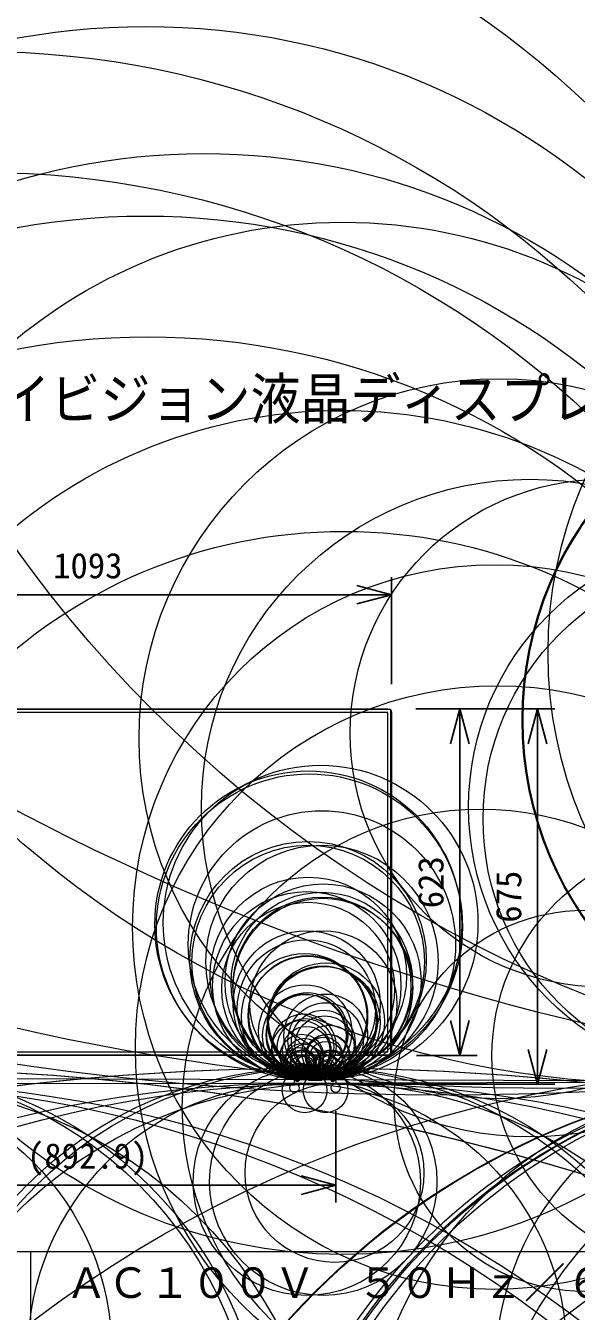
# Model space of a CAD drawing. Units: millimetres, scale not verified. Extents: x -40352 to 40540, y -353 to 80898.
# Drawn here: x -22.9 to 16.8, y -10.8 to 81.7 of the extents above; entities that cross this region are included whole.
import ezdxf
from ezdxf.enums import TextEntityAlignment as Align

# ---------------------------------------------------------------- set-up
doc = ezdxf.new("R2010")
doc.units = ezdxf.units.MM
doc.header["$LTSCALE"] = 0.125
for name, color, linetype in [('0-0_0', 7, 'Continuous'), ('0-1_MOJI1', 7, 'Continuous'), ('0-4_SUNPO', 7, 'Continuous')]:
    doc.layers.add(name, color=color, linetype=linetype)
doc.layers.add('0-2_WAKU', color=1, linetype='Continuous', lineweight=18)
doc.layers.add('0-3_GAIKEI', color=1, linetype='Continuous', lineweight=18)
doc.styles.add('ＭＳ ゴシック', font='')
doc.styles.get('ＭＳ ゴシック').set_extended_font_data('MS Gothic')

# ---------------------------------------------------------------- blocks, each defined once
blk = doc.blocks.new('_Open30')
at = {"layer": '0-0_0'}
blk.add_line((0, 0), (-1, 0), dxfattribs=at)
blk.add_lwpolyline([(-1, 0.26795), (0, 0), (-1, -0.26795)], dxfattribs=at)
blk = doc.blocks.new('D1')
at = {"layer": '0-4_SUNPO'}
for p, q in [((69.7081, 220.0311), (79.7256, 220.0311)), ((78.4756, 217.5311), (78.4756, 195.5311)), ((65.3262, 193.0311), (79.7256, 193.0311))]:
    blk.add_line(p, q, dxfattribs=at)
at = {"layer": '0-4_SUNPO', "xscale": 2.5, "yscale": 2.5}
for p, rotation in [((78.4756, 220.0311), 90), ((78.4756, 193.0311), 270)]:
    blk.add_blockref('_Open30', p, dxfattribs=dict(at, rotation=rotation))
at = {"layer": '0-4_SUNPO', "style": 'ＭＳ ゴシック'}
blk.add_text('675', height=1.833, rotation=90, dxfattribs=at).set_placement((77.8506, 204.6561), align=Align.BOTTOM_LEFT)
blk = doc.blocks.new('D2')
at = {"layer": '0-4_SUNPO'}
for p, q in [((69.7081, 220.0311), (74.1256, 220.0311)), ((72.8756, 217.5311), (72.8756, 197.6111)), ((69.7481, 195.1111), (74.1256, 195.1111))]:
    blk.add_line(p, q, dxfattribs=at)
at = {"layer": '0-4_SUNPO', "xscale": 2.5, "yscale": 2.5}
for p, rotation in [((72.8756, 220.0311), 90), ((72.8756, 195.1111), 270)]:
    blk.add_blockref('_Open30', p, dxfattribs=dict(at, rotation=rotation))
at = {"layer": '0-4_SUNPO', "style": 'ＭＳ ゴシック'}
blk.add_text('623', height=1.833, rotation=90, dxfattribs=at).set_placement((72.2506, 205.6961), align=Align.BOTTOM_LEFT)
blk = doc.blocks.new('D3')
at = {"layer": '0-4_SUNPO'}
for p, q in [((24.2442, 221.7749), (24.2442, 229.5033)), ((67.9642, 221.815), (67.9642, 229.5033)), ((26.7442, 228.2533), (65.4642, 228.2533))]:
    blk.add_line(p, q, dxfattribs=at)
at = {"layer": '0-4_SUNPO', "xscale": 2.5, "yscale": 2.5, "rotation": 180}
blk.add_blockref('_Open30', (24.2442, 228.2533), dxfattribs=at)
at = {"layer": '0-4_SUNPO', "xscale": 2.5, "yscale": 2.5}
blk.add_blockref('_Open30', (67.9642, 228.2533), dxfattribs=at)
at = {"layer": '0-4_SUNPO', "style": 'ＭＳ ゴシック'}
blk.add_text('1093', height=1.833, dxfattribs=at).set_placement((43.6042, 228.8783), align=Align.BOTTOM_LEFT)
blk = doc.blocks.new('D6')
at = {"layer": '0-4_SUNPO'}
for p, q in [((28.2365, 191.095), (28.2365, 184.5334)), ((63.9534, 191.095), (63.9534, 184.5334)), ((30.7365, 185.7834), (61.4534, 185.7834))]:
    blk.add_line(p, q, dxfattribs=at)
at = {"layer": '0-4_SUNPO', "xscale": 2.5, "yscale": 2.5, "rotation": 180}
blk.add_blockref('_Open30', (28.2365, 185.7834), dxfattribs=at)
at = {"layer": '0-4_SUNPO', "xscale": 2.5, "yscale": 2.5}
blk.add_blockref('_Open30', (63.9534, 185.7834), dxfattribs=at)
at = {"layer": '0-4_SUNPO', "style": 'ＭＳ ゴシック'}
blk.add_text('(892.9)', height=1.833, dxfattribs=at).set_placement((41.72, 186.4084), align=Align.BOTTOM_LEFT)

msp = doc.modelspace()

# ---------------------------------------------------------------- linework, layer by layer
at = {"layer": '0-2_WAKU', "color": 4}
for p, q in [((-62.4907, -6.4967), (62.5093, -6.4967)), ((-22.4907, -56.4967), (-22.4907, -6.4967))]:
    msp.add_line(p, q, dxfattribs=at)
at = {"layer": '0-3_GAIKEI', "color": 7}
for p, q in [((-40.1196, 32.5182), (3.3282, 32.5182)), ((-39.9996, 32.5342), (3.2082, 32.5342)), ((3.2082, 32.5342), (3.2082, 32.5242)), ((3.4483, 32.3981), (3.4483, 7.7521)), ((3.4643, 32.3181), (3.4543, 32.3181)), ((3.4643, 32.3181), (3.4643, 7.8722)), ((3.3282, 7.6321), (-40.1196, 7.6321)), ((3.2482, 7.6161), (-39.9996, 7.6161)), ((-2.4547, 6.9391), (-2.4547, 7.6161)), ((-1.6142, 7.6161), (-1.6142, 6.9391)), ((-0.0721, 7.4876), (-0.0766, 7.6161)), ((0.5698, 7.476), (-0.0601, 7.476)), ((0.5863, 7.6161), (0.5818, 7.4876)), ((3.2482, 7.6161), (3.2482, 7.6261)), ((-1.0607, 6.5989), (-3.0081, 6.5989)), ((-2.9105, 6.866), (-2.9255, 6.6938)), ((-2.8307, 6.9391), (-1.2381, 6.9391)), ((-1.1433, 6.6938), (-1.1583, 6.866)), ((-3.5315, 5.6018), (-3.5008, 5.9525)), ((-3.5008, 5.9525), (-3.477, 6.2246)), ((-0.5772, 5.5583), (-3.4916, 5.5583)), ((-2.8949, 5.5183), (-2.8949, 5.5583)), ((-1.1739, 5.5183), (-1.1739, 5.5583)), ((-0.5919, 6.2246), (-0.5681, 5.9525)), ((-0.5681, 5.9525), (-0.5374, 5.6018)), ((-2.8949, 5.5183), (-1.1739, 5.5183))]:
    msp.add_line(p, q, dxfattribs=at)
at = {"layer": '0-3_GAIKEI'}
for p, q in [((3.3282, 32.4942), (-40.1196, 32.4942)), ((3.2082, 32.5242), (-39.9996, 32.5242)), ((3.1681, 32.5342), (3.1681, 32.5242)), ((3.3282, 32.4942), (3.3282, 32.5182)), ((3.4243, 7.7521), (3.4243, 32.3981)), ((3.4483, 32.3981), (3.4243, 32.3981)), ((3.1721, 32.282), (-39.9635, 32.282)), ((3.2122, 7.9082), (3.2122, 32.242)), ((3.4543, 7.8722), (3.4543, 32.3181)), ((3.4643, 32.278), (3.4543, 32.278)), ((-40.1196, 7.6561), (3.3282, 7.6561)), ((3.2482, 7.6261), (-39.9996, 7.6261)), ((-39.9635, 7.8682), (3.1721, 7.8682)), ((0.5818, 7.4876), (-0.0721, 7.4876)), ((-0.0413, 7.476), (-0.0413, 7.6161)), ((0.5511, 7.476), (0.5511, 7.6161)), ((3.2082, 7.6161), (3.2082, 7.6261)), ((3.3282, 7.6321), (3.3282, 7.6561)), ((3.4243, 7.7521), (3.4483, 7.7521)), ((3.4643, 7.9122), (3.4543, 7.9122)), ((3.4643, 7.8722), (3.4543, 7.8722)), ((-3.1467, 6.5188), (-3.1467, 6.2743)), ((-3.0081, 6.5989), (-3.008, 6.354)), ((-1.0608, 6.354), (-1.0607, 6.5989)), ((-0.9222, 6.2743), (-0.9221, 6.5188)), ((-3.353, 6.3667), (-3.3674, 6.1199)), ((-3.0309, 5.603), (-3.0344, 5.603)), ((-2.5378, 5.6018), (-3.0309, 5.603)), ((-2.8149, 5.5183), (-2.8149, 5.5583)), ((-1.531, 5.6018), (-2.5378, 5.6018)), ((-2.5205, 6.2836), (-1.5483, 6.2836)), ((-2.5205, 6.1886), (-1.5483, 6.1886)), ((-2.5205, 5.999), (-1.5483, 5.999)), ((-2.5176, 5.9783), (-1.5513, 5.9783)), ((-2.5176, 5.8333), (-1.5513, 5.8333)), ((-1.0327, 5.603), (-1.531, 5.6018)), ((-1.254, 5.5183), (-1.254, 5.5583)), ((-0.7014, 6.1199), (-0.7158, 6.3667))]:
    msp.add_line(p, q, dxfattribs=at)
at = {"layer": '0-3_GAIKEI', "color": 7}
for points in [[(-2.9255, 6.6938), (-2.9353, 6.6558), (-2.9528, 6.6277), (-2.9728, 6.6088), (-2.989, 6.5989)], [(-1.0811, 6.5989), (-1.1021, 6.6136), (-1.1198, 6.6324), (-1.1347, 6.6587), (-1.1433, 6.6938)]]:
    msp.add_lwpolyline(points, dxfattribs=at)
at = {"layer": '0-3_GAIKEI'}
msp.add_lwpolyline([(-2.9105, 6.866), (-2.0344, 6.866), (-1.1584, 6.866)], dxfattribs=at)
for centre, radius in [((93.8034, 40451.7823), 40446.2293), ((-15.19, 36698.3739), 36692.8163), ((7.1579, 216.517), 211.7659), ((15.2239, 179.1898), 173.9594), ((57.5288, 179.2246), 173.9943), ((51.6045, 97.8728), 92.4474), ((23.4003, 76.5815), 71.037), ((-58.6634, 30.7893), 95.6834), ((-26.1661, 30.2883), 63.278), ((-14.2206, 30.3201), 51.3085), ((-26.1072, 16.7416), 63.091), ((-10.0512, 25.4232), 47.0712), ((-25.911, 8.0447), 63.091), ((-14.2651, 16.7729), 51.2249), ((-0.0276, 30.425), 37.1271), ((45.4217, 36.5668), 30.6888), ((-14.069, 8.076), 51.2249), ((38.031, 31.7456), 25.1653), ((38.0965, 31.7377), 25.1588), ((11.1927, 30.391), 25.8952), ((-0.1579, 16.8773), 37.1294), ((13.4346, 25.4065), 23.6532), ((18.7566, 30.792), 18.2634), ((0.0382, 8.1804), 37.1294), ((28.5373, 25.4632), 19.5195), ((10.8956, 16.8419), 26.0643), ((28.852, 24.6285), 18.7987), ((11.0917, 8.145), 26.0643), ((-2.5196, 17.026), 11.0477), ((-2.4395, 16.8488), 11.0158), ((-1.6374, 17.1602), 11.3272), ((9.8705, 3.8718), 21.4638), ((-1.543, 15.5969), 9.6186), ((-2.5421, 14.4931), 8.5147), ((-2.5306, 14.3629), 8.364), ((-1.5382, 14.3634), 8.3645), ((26.1496, 7.585), 15.453), ((-2.5231, 13.3567), 7.0731), ((-1.4543, 12.8906), 7.0538), ((-2.6306, 12.6161), 6.7788), ((-2.5311, 12.4071), 6.2184), ((-1.5447, 12.8176), 6.534), ((-1.5413, 12.5919), 6.4033), ((-1.4684, 12.4465), 6.4673), ((17.3799, 4.3444), 13.7179), ((-2.6351, 11.2919), 5.2911), ((-2.6564, 10.9589), 4.9787), ((-1.4337, 11.2914), 5.2907), ((-2.794, 10.3877), 4.5445), ((-2.5504, 10.5416), 4.2579), ((-2.5832, 10.4652), 4.2759), ((-1.2488, 10.052), 4.2077), ((-1.4711, 10.1149), 3.9253), ((-1.5097, 10.1556), 3.8718), ((-1.3662, 9.9913), 4.01), ((-2.7421, 9.3381), 3.3556), ((-2.5924, 9.2075), 2.9231), ((-1.264, 9.0152), 3.0081), ((-2.8049, 9.0147), 3.0077), ((-2.6552, 9.0939), 2.9027), ((-1.2771, 8.6928), 2.7084), ((-2.8312, 8.2895), 2.3032), ((-2.7235, 8.2246), 2.0307), ((-1.4436, 8.5739), 2.2887), ((-1.3569, 8.3241), 2.1309), ((-3.0299, 7.9888), 2.134), ((-2.6688, 7.9909), 1.7042), ((-1.0168, 7.8216), 1.9653), ((-2.9899, 7.576), 1.5571), ((-2.9645, 7.2377), 1.243), ((-2.8026, 7.5197), 1.3214), ((-2.7331, 7.3501), 1.0601), ((-1.1517, 7.5622), 1.5709), ((-1.3644, 7.6046), 1.3162), ((-1.0789, 7.5758), 1.5569), ((-1.2509, 7.4096), 1.2102), ((-3.1647, 7.0172), 1.1531), ((-3.0887, 7.0099), 0.9825), ((-3.0475, 6.7899), 0.7876), ((-2.866, 7.1134), 0.9102), ((-2.7944, 6.9311), 0.6367), ((-1.2983, 7.0739), 0.7814), ((-0.8926, 6.9414), 1.0764), ((-0.9801, 7.0096), 0.9822), ((-1.026, 6.8044), 0.8027), ((-34.7835, -173.2467), 179.955), ((-34.7304, -173.1763), 179.8846), ((-2.0609, -173.2467), 179.955), ((-2.0079, -173.1763), 179.8846), ((-35.1096, -22.2145), 28.9224), ((-34.4043, -22.2183), 28.9262), ((31.7937, -83.1773), 89.8284), ((-2.3871, -22.2145), 28.9224), ((-1.6818, -22.2183), 28.9262), ((36.3149, -47.6814), 54.1975), ((36.4249, -47.7839), 54.3004), ((-2.6253, -1.4763), 8.183), ((-1.4436, -1.4761), 8.1827), ((35.9101, -35.8978), 42.6222), ((36.506, -36.2612), 42.9698), ((36.5134, -35.9437), 42.6522), ((37.1218, -35.9013), 42.5967), ((-2.7894, 5.0985), 1.6062), ((-3.2718, 6.4619), 0.5875), ((-3.1262, 6.47), 0.4582), ((-3.2249, 6.2733), 0.2369), ((-2.9638, 6.632), 0.4189), ((-3.0224, 6.4517), 0.2293), ((-2.8582, 6.6396), 0.3382), ((-3.0161, 6.7113), 0.1237), ((-3.0104, 6.7085), 0.1175), ((-2.8947, 6.5185), 0.2118), ((-2.931, 6.4299), 0.116), ((-2.8827, 6.5455), 0.1561), ((-2.8865, 6.5979), 0.1043), ((-2.8943, 6.6109), 0.0897), ((-2.9019, 6.6432), 0.0565), ((-2.9224, 6.6908), 0.00474), ((-2.9237, 6.6933), 0.00193), ((-1.2794, 5.0983), 1.6063), ((-1.1357, 6.7611), 0.5516), ((-1.2368, 6.7475), 0.4492), ((-1.1925, 6.5747), 0.2708), ((-1.0836, 6.5595), 0.3434), ((-0.9351, 6.4465), 0.4335), ((-1.1861, 6.5458), 0.1558), ((-0.7814, 6.3967), 0.5205), ((-1.1822, 6.5981), 0.1041), ((-1.1401, 6.4331), 0.1199), ((-1.1733, 6.617), 0.0834), ((-1.1667, 6.6438), 0.0559), ((-1.0527, 6.7113), 0.1237), ((-1.0584, 6.7085), 0.1175), ((-1.017, 6.3778), 0.1499), ((-1.1464, 6.6908), 0.00474), ((-1.1458, 6.693), 0.0026), ((-1.145, 6.6935), 0.00175), ((-35.9584, -78.1846), 83.7878), ((-33.5563, -77.7937), 83.3969), ((-3.2359, -78.1846), 83.7878), ((-0.8337, -77.7937), 83.3969), ((-33.5216, -26.9249), 32.5281), ((-36.0352, -13.7817), 19.3849), ((-0.799, -26.9249), 32.5281), ((-3.3127, -13.7817), 19.3849), ((-0.6342, -0.8369), 6.4396), ((-3.5157, 5.2733), 0.3288), ((-3.3632, 6.138), 0.251), ((-3.4245, 6.0035), 0.1032), ((-3.441, 5.9758), 0.071), ((-3.4525, 5.9609), 0.0521), ((-3.3422, 5.9382), 0.1592), ((-3.4621, 5.952), 0.039), ((-3.4701, 5.95), 0.0308), ((-3.3083, 5.8915), 0.1619), ((-3.2107, 6.2335), 0.207), ((-3.2559, 6.2024), 0.1595), ((-3.2795, 6.1578), 0.109), ((-3.2946, 6.1361), 0.0826), ((-3.3158, 6.1153), 0.0529), ((-3.2913, 6.1174), 0.0764), ((-3.2991, 6.1161), 0.0684), ((-3.3302, 6.1062), 0.0358), ((-3.0693, 6.3414), 0.1095), ((-3.0887, 6.3103), 0.0729), ((-3.1193, 6.2767), 0.0274), ((-2.9613, 6.3794), 0.0571), ((-2.9827, 6.356), 0.0254), ((-1.1051, 6.3764), 0.0532), ((-1.0856, 6.3557), 0.0249), ((-0.9904, 6.3254), 0.0911), ((-0.8626, 6.2435), 0.218), ((-0.8326, 6.2461), 0.2074), ((-0.955, 6.2812), 0.0345), ((-0.9505, 6.277), 0.0285), ((-0.7026, 6.1309), 0.2432), ((-0.7994, 6.1755), 0.1294), ((-0.7606, 5.8915), 0.1619), ((-0.7267, 5.9382), 0.1592), ((-0.553, 5.275), 0.3272), ((-0.781, 6.1449), 0.0937), ((-0.7728, 6.1163), 0.0715), ((-0.7668, 6.1161), 0.0655), ((-0.7615, 6.1226), 0.064), ((-0.7442, 6.1091), 0.0421), ((-0.7368, 6.1055), 0.0339), ((-0.6471, 6.0088), 0.1092), ((-0.6288, 5.9773), 0.0727), ((-0.6141, 5.9583), 0.0487), ((-0.606, 5.9517), 0.0382), ((-0.5989, 5.95), 0.031), ((30.0143, -22.9238), 28.527), ((42.7325, -27.904), 33.5072), ((31.9814, -15.0928), 21.0446)]:
    msp.add_circle(centre, radius, dxfattribs=at)
at = {"layer": '0-3_GAIKEI', "color": 7}
for centre, radius, start, end in [((3.3282, 32.3981), 0.1201, 0, 90), ((-0.0601, 7.488), 0.012, 182, 270), ((0.5698, 7.488), 0.012, 270, 358), ((3.3282, 7.7521), 0.1201, 270, 0), ((-3.424, 6.6789), 0.3202, 282.81457, 329.99999), ((-3.0081, 6.4388), 0.1601, 90, 149.99999), ((-2.8307, 6.859), 0.08, 90, 174.99995), ((-1.2381, 6.859), 0.08, 5.00005, 90), ((-1.0607, 6.4388), 0.1601, 30.00001, 90), ((-0.6448, 6.6789), 0.3202, 210.00001, 257.18543), ((-3.4916, 5.5983), 0.04, 175, 270), ((-3.3175, 6.2106), 0.1601, 102.81457, 175), ((-0.7513, 6.2106), 0.1601, 5, 77.18543), ((-0.5772, 5.5983), 0.04, 269.99793, 5.00018)]:
    msp.add_arc(centre, radius, start, end, dxfattribs=at)
at = {"layer": '0-3_GAIKEI'}
for centre, radius, start, end in [((3.3282, 32.3981), 0.096, 0, 90), ((3.1721, 32.242), 0.04, 0, 90), ((3.1721, 7.9082), 0.04, 270, 0), ((3.3282, 7.7521), 0.096, 270, 0), ((-3.3401, 5.963), 0.1592, 118.68233, 174.95585), ((-3.3398, 5.9626), 0.1596, 114.81395, 118.71349), ((-3.339, 5.9609), 0.1615, 100.13084, 114.80899), ((-3.4235, 6.4351), 0.3201, 280.08562, 329.8429), ((-3.0082, 6.1938), 0.1602, 89.94678, 149.83217), ((-1.0607, 6.1938), 0.1602, 30.16791, 90.05344), ((-0.6453, 6.4351), 0.3201, 210.15706, 259.91429), ((-0.7298, 5.9609), 0.1615, 65.19097, 79.86912), ((-0.729, 5.9626), 0.1596, 61.28645, 65.18601), ((-0.7287, 5.963), 0.1592, 5.0441, 61.31758)]:
    msp.add_arc(centre, radius, start, end, dxfattribs=at)

# ---------------------------------------------------------------- block references
at = {"layer": '0-4_SUNPO'}
for name in ['D3', 'D1', 'D2', 'D6']:
    msp.add_blockref(name, (-64.4907, -187.4967), dxfattribs=at)

# ---------------------------------------------------------------- texts
at = {"layer": '0-1_MOJI1', "style": 'ＭＳ ゴシック', "width": 0.9}
msp.add_text('フルハイビジョン液晶ディスプレイ（スタンド付）', height=2.933, dxfattribs=at).set_placement((-35.4907, 52.5033), align=Align.BOTTOM_LEFT)
at = {"layer": '0-1_MOJI1', "style": 'ＭＳ ゴシック'}
msp.add_text('ＡＣ１００Ｖ\u3000５０Ｈｚ／６０Ｈｚ\u3000１７５Ｗ', height=2.199, dxfattribs=at).set_placement((-19.9907, -10.4967), align=Align.BOTTOM_LEFT)

doc.saveas('drawing.dxf')
